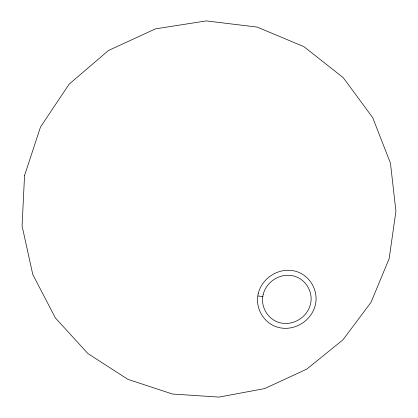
<?xml version="1.0" encoding="UTF-8"?>
<svg xmlns="http://www.w3.org/2000/svg" width="418" height="418" viewBox="0 0 418 418"><rect width="100%" height="100%" fill="white"/><g stroke="black" fill="none" stroke-linecap="round" stroke-linejoin="round"><path stroke-width="0.63" d="M258.042 295.981L262.964 296.587M24.547 175.539L22.081 225.95L32.787 274.527L55.39 317.952L87.895 353.539L127.83 379.319L172.467 394.028L218.99 397.1L264.636 388.594L306.775 369.12L342.974 339.813L371.048 302.282L389.163 258.606L395.919 211.294L390.475 163.245L372.704 117.63L343.303 77.727L303.928 46.659L257.143 27.092L206.33 20.9L155.407 28.873L108.424 50.536L69.116 84.175L40.499 127.009L24.547 175.539M258.329 293.358C254.437 308.322 264.531 324.739 279.752 327.743C295.061 330.951 311.238 320.716 315.151 305.621C319.263 290.688 309.351 274.098 294.131 270.916C278.607 267.489 262.096 277.97 258.329 293.358M263.209 294.413C259.965 306.828 268.33 320.465 280.959 322.973C293.682 325.648 307.131 317.137 310.37 304.591C313.761 292.192 305.521 278.44 292.893 275.807C280.023 272.98 266.344 281.659 263.209 294.413"/></g></svg>
